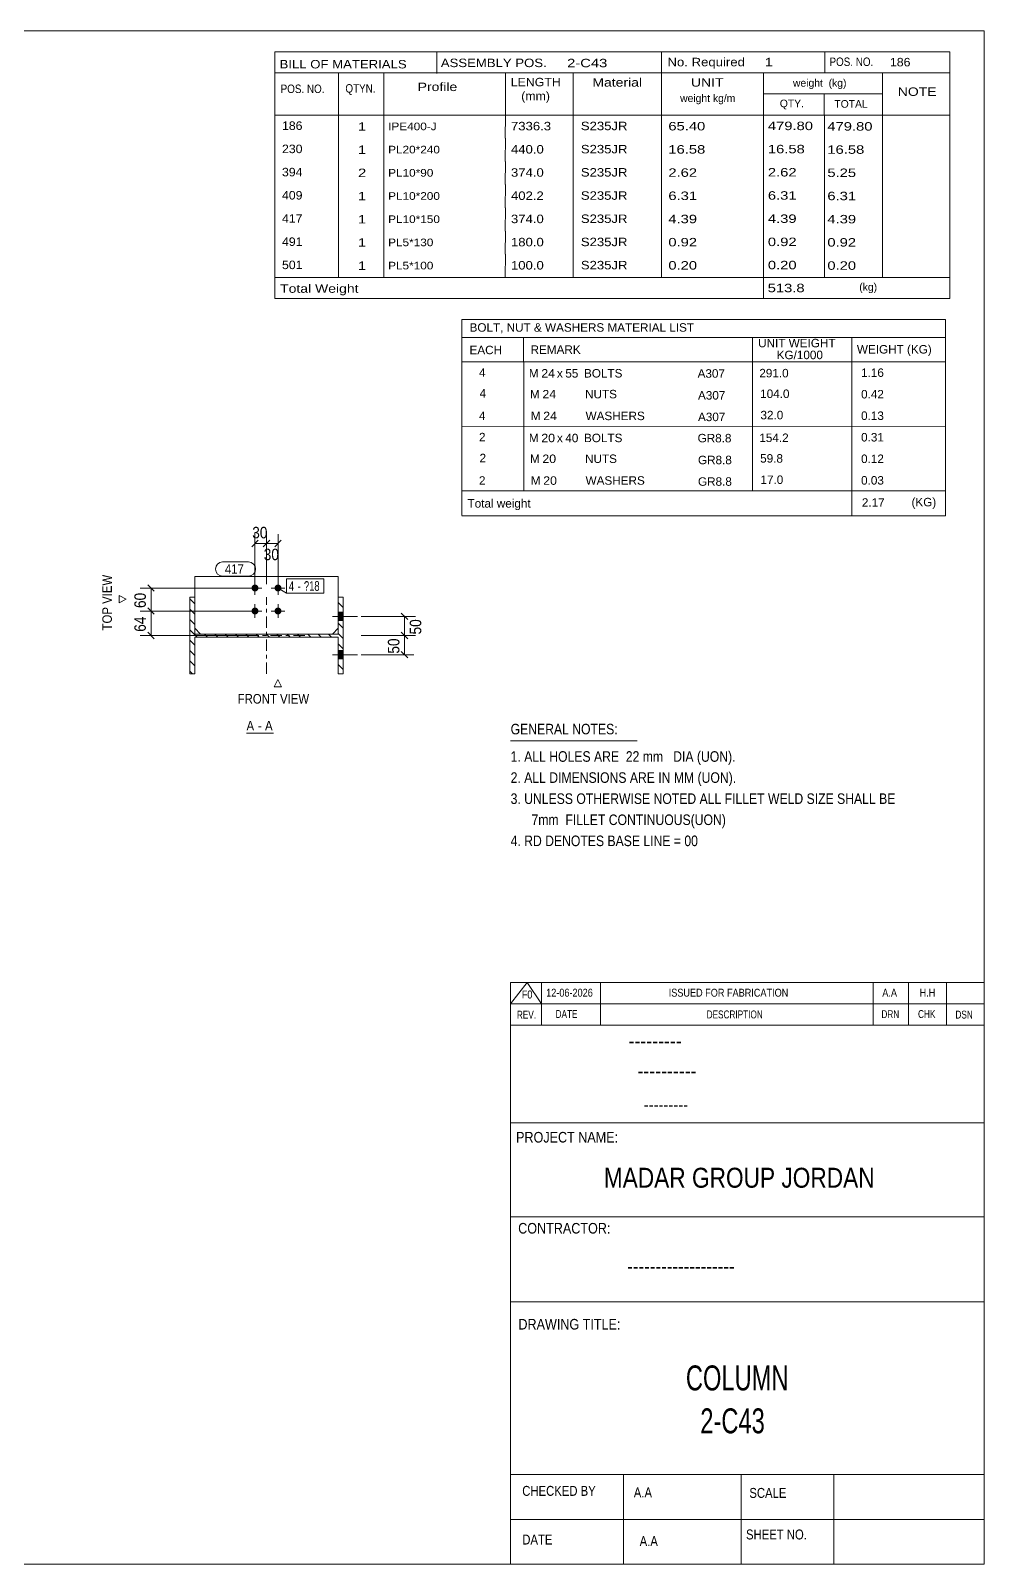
# Model space of a CAD drawing. Header units: millimetres. Extents: x 2 to 579, y 1 to 405.
# Drawn here: x 330.4 to 579, y 5 to 405 of the extents above; entities that cross this region are included whole.
import ezdxf

# ---------------------------------------------------------------- set-up
doc = ezdxf.new("R2010")
doc.units = ezdxf.units.MM
for name, pattern in [('XKITLINE00', [0]), ('XKITLINE01', [4, 1, -1, 1, -1]), ('XKITLINE03', [6, 3, -1, 1, -1])]:
    doc.linetypes.add(name, pattern=pattern)
for name, color, linetype, lineweight in [('Bolt', 3, 'Continuous', 0), ('BoltMark', 7, 'Continuous', 0), ('Dimensions', 7, 'Continuous', 0), ('DrawingSheet', 5, 'Continuous', 0), ('OtherObjectType', 7, 'Continuous', 0), ('Part', 2, 'Continuous', 0), ('PartMark', 7, 'Continuous', 0)]:
    doc.layers.add(name, color=color, linetype=linetype, lineweight=lineweight)
doc.styles.add('@ARIAL_UNICODE_MS_BOLD', font='ARIAL.TTF')
doc.styles.add('ARIAL', font='ARIAL.TTF')
doc.styles.add('ARIAL_NARROW', font='ARIALN.TTF')
doc.styles.add('COMIC_SANS_MS_BOLD', font='COMICBD.TTF')
doc.styles.add('SWIS721_EX_BT', font='ARIAL.TTF')
doc.styles.add('SWISSE', font='ARIAL.TTF')

# ---------------------------------------------------------------- blocks, each defined once
blk = doc.blocks.new('*A1')
at = {"layer": 'Part', "color": 7, "linetype": 'XKITLINE00', "lineweight": 0}
for p, q in [((373.15, 255.53), (371.85, 256.83)), ((411.85, 257.24), (411.85, 257.24)), ((411.85, 257.24), (411.85, 257.24)), ((373.15, 252.84), (371.85, 254.14)), ((411.85, 254.55), (410.55, 255.85)), ((411.85, 251.86), (410.55, 253.16)), ((373.15, 250.15), (371.85, 251.45)), ((373.76, 246.84), (371.85, 248.75)), ((411.85, 249.16), (410.55, 250.46)), ((373.15, 244.76), (371.85, 246.06)), ((376.45, 246.84), (375.65, 247.64)), ((379.15, 246.84), (378.35, 247.64)), ((381.84, 246.84), (381.04, 247.64)), ((384.54, 246.84), (383.74, 247.64)), ((387.23, 246.84), (386.43, 247.64)), ((389.92, 246.84), (389.12, 247.64)), ((392.62, 246.84), (391.82, 247.64)), ((395.31, 246.84), (394.51, 247.64)), ((398.01, 246.84), (397.21, 247.64)), ((400.7, 246.84), (399.9, 247.64)), ((403.39, 246.84), (402.59, 247.64)), ((406.09, 246.84), (405.29, 247.64)), ((408.78, 246.84), (407.98, 247.64)), ((411.85, 246.47), (410.55, 247.77)), ((411.85, 243.77), (410.55, 245.07)), ((373.15, 242.06), (371.85, 243.36)), ((373.15, 239.37), (371.85, 240.67)), ((411.85, 241.08), (410.55, 242.38)), ((372.58, 237.24), (371.85, 237.97)), ((411.85, 238.39), (410.55, 239.69))]:
    blk.add_line(p, q, dxfattribs=at)
blk = doc.blocks.new('*A30')
at = {"layer": 'Bolt'}
for points in [[(410.55, 253.34), (411.85, 253.34), (411.85, 251.14), (410.55, 251.14)], [(410.55, 243.34), (411.85, 243.34), (411.85, 241.14), (410.55, 241.14)]]:
    blk.add_hatch(color=3, dxfattribs=at).paths.add_polyline_path(points, flags=17)
at = {"layer": 'Bolt', "color": 3, "linetype": 'XKITLINE00', "lineweight": 0}
for p, q in [((409.05, 252.24), (415.55, 252.24)), ((410.55, 253.34), (411.85, 253.34)), ((410.55, 251.14), (411.85, 251.14)), ((409.05, 242.24), (415.55, 242.24)), ((410.55, 243.34), (411.85, 243.34)), ((410.55, 241.14), (411.85, 241.14))]:
    blk.add_line(p, q, dxfattribs=at)
blk = doc.blocks.new('*A31')
at = {"layer": 'Bolt'}
for points in [[(389.75, 259.6), (389.75, 259.56), (389.74, 259.51), (389.74, 259.47), (389.73, 259.43), (389.71, 259.38), (389.7, 259.34), (389.68, 259.3), (389.67, 259.26), (389.65, 259.22), (389.62, 259.18), (389.6, 259.14), (389.58, 259.11), (389.55, 259.07), (389.52, 259.04), (389.49, 259.01), (389.46, 258.98), (389.42, 258.95), (389.39, 258.92), (389.35, 258.9), (389.32, 258.87), (389.28, 258.85), (389.24, 258.83), (389.2, 258.81), (389.16, 258.8), (389.11, 258.78), (389.07, 258.77), (389.03, 258.76), (388.99, 258.75), (388.94, 258.75), (388.9, 258.75), (388.85, 258.74), (388.81, 258.75), (388.76, 258.75), (388.72, 258.75), (388.68, 258.76), (388.63, 258.77), (388.59, 258.78), (388.55, 258.8), (388.51, 258.81), (388.47, 258.83), (388.43, 258.85), (388.39, 258.87), (388.35, 258.9), (388.32, 258.92), (388.28, 258.95), (388.25, 258.98), (388.22, 259.01), (388.19, 259.04), (388.16, 259.07), (388.13, 259.11), (388.1, 259.14), (388.08, 259.18), (388.06, 259.22), (388.04, 259.26), (388.02, 259.3), (388.01, 259.34), (387.99, 259.38), (387.98, 259.43), (387.97, 259.47), (387.96, 259.51), (387.96, 259.56), (387.95, 259.6), (387.95, 259.64), (387.95, 259.69), (387.96, 259.73), (387.96, 259.78), (387.97, 259.82), (387.98, 259.86), (387.99, 259.91), (388.01, 259.95), (388.02, 259.99), (388.04, 260.03), (388.06, 260.07), (388.08, 260.11), (388.1, 260.14), (388.13, 260.18), (388.16, 260.22), (388.19, 260.25), (388.22, 260.28), (388.25, 260.31), (388.28, 260.34), (388.32, 260.37), (388.35, 260.39), (388.39, 260.42), (388.43, 260.44), (388.47, 260.46), (388.51, 260.48), (388.55, 260.49), (388.59, 260.51), (388.63, 260.52), (388.68, 260.53), (388.72, 260.53), (388.76, 260.54), (388.81, 260.54), (388.85, 260.54), (388.9, 260.54), (388.94, 260.54), (388.99, 260.53), (389.03, 260.53), (389.07, 260.52), (389.11, 260.51), (389.16, 260.49), (389.2, 260.48), (389.24, 260.46), (389.28, 260.44), (389.32, 260.42), (389.35, 260.39), (389.39, 260.37), (389.42, 260.34), (389.46, 260.31), (389.49, 260.28), (389.52, 260.25), (389.55, 260.22), (389.58, 260.18), (389.6, 260.14), (389.62, 260.11), (389.65, 260.07), (389.67, 260.03), (389.68, 259.99), (389.7, 259.95), (389.71, 259.91), (389.73, 259.86), (389.74, 259.82), (389.74, 259.78), (389.75, 259.73), (389.75, 259.69), (389.75, 259.64)], [(395.75, 259.6), (395.75, 259.56), (395.74, 259.51), (395.74, 259.47), (395.73, 259.43), (395.71, 259.38), (395.7, 259.34), (395.68, 259.3), (395.67, 259.26), (395.65, 259.22), (395.62, 259.18), (395.6, 259.14), (395.58, 259.11), (395.55, 259.07), (395.52, 259.04), (395.49, 259.01), (395.46, 258.98), (395.42, 258.95), (395.39, 258.92), (395.35, 258.9), (395.32, 258.87), (395.28, 258.85), (395.24, 258.83), (395.2, 258.81), (395.16, 258.8), (395.11, 258.78), (395.07, 258.77), (395.03, 258.76), (394.99, 258.75), (394.94, 258.75), (394.9, 258.75), (394.85, 258.74), (394.81, 258.75), (394.76, 258.75), (394.72, 258.75), (394.68, 258.76), (394.63, 258.77), (394.59, 258.78), (394.55, 258.8), (394.51, 258.81), (394.47, 258.83), (394.43, 258.85), (394.39, 258.87), (394.35, 258.9), (394.32, 258.92), (394.28, 258.95), (394.25, 258.98), (394.22, 259.01), (394.19, 259.04), (394.16, 259.07), (394.13, 259.11), (394.1, 259.14), (394.08, 259.18), (394.06, 259.22), (394.04, 259.26), (394.02, 259.3), (394.01, 259.34), (393.99, 259.38), (393.98, 259.43), (393.97, 259.47), (393.96, 259.51), (393.96, 259.56), (393.95, 259.6), (393.95, 259.64), (393.95, 259.69), (393.96, 259.73), (393.96, 259.78), (393.97, 259.82), (393.98, 259.86), (393.99, 259.91), (394.01, 259.95), (394.02, 259.99), (394.04, 260.03), (394.06, 260.07), (394.08, 260.11), (394.1, 260.14), (394.13, 260.18), (394.16, 260.22), (394.19, 260.25), (394.22, 260.28), (394.25, 260.31), (394.28, 260.34), (394.32, 260.37), (394.35, 260.39), (394.39, 260.42), (394.43, 260.44), (394.47, 260.46), (394.51, 260.48), (394.55, 260.49), (394.59, 260.51), (394.63, 260.52), (394.68, 260.53), (394.72, 260.53), (394.76, 260.54), (394.81, 260.54), (394.85, 260.54), (394.9, 260.54), (394.94, 260.54), (394.99, 260.53), (395.03, 260.53), (395.07, 260.52), (395.11, 260.51), (395.16, 260.49), (395.2, 260.48), (395.24, 260.46), (395.28, 260.44), (395.32, 260.42), (395.35, 260.39), (395.39, 260.37), (395.42, 260.34), (395.46, 260.31), (395.49, 260.28), (395.52, 260.25), (395.55, 260.22), (395.58, 260.18), (395.6, 260.14), (395.62, 260.11), (395.65, 260.07), (395.67, 260.03), (395.68, 259.99), (395.7, 259.95), (395.71, 259.91), (395.73, 259.86), (395.74, 259.82), (395.74, 259.78), (395.75, 259.73), (395.75, 259.69), (395.75, 259.64)], [(389.75, 253.6), (389.75, 253.56), (389.74, 253.51), (389.74, 253.47), (389.73, 253.43), (389.71, 253.38), (389.7, 253.34), (389.68, 253.3), (389.67, 253.26), (389.65, 253.22), (389.62, 253.18), (389.6, 253.14), (389.58, 253.11), (389.55, 253.07), (389.52, 253.04), (389.49, 253.01), (389.46, 252.98), (389.42, 252.95), (389.39, 252.92), (389.35, 252.9), (389.32, 252.87), (389.28, 252.85), (389.24, 252.83), (389.2, 252.81), (389.16, 252.8), (389.11, 252.78), (389.07, 252.77), (389.03, 252.76), (388.99, 252.75), (388.94, 252.75), (388.9, 252.75), (388.85, 252.74), (388.81, 252.75), (388.76, 252.75), (388.72, 252.75), (388.68, 252.76), (388.63, 252.77), (388.59, 252.78), (388.55, 252.8), (388.51, 252.81), (388.47, 252.83), (388.43, 252.85), (388.39, 252.87), (388.35, 252.9), (388.32, 252.92), (388.28, 252.95), (388.25, 252.98), (388.22, 253.01), (388.19, 253.04), (388.16, 253.07), (388.13, 253.11), (388.1, 253.14), (388.08, 253.18), (388.06, 253.22), (388.04, 253.26), (388.02, 253.3), (388.01, 253.34), (387.99, 253.38), (387.98, 253.43), (387.97, 253.47), (387.96, 253.51), (387.96, 253.56), (387.95, 253.6), (387.95, 253.64), (387.95, 253.69), (387.96, 253.73), (387.96, 253.78), (387.97, 253.82), (387.98, 253.86), (387.99, 253.91), (388.01, 253.95), (388.02, 253.99), (388.04, 254.03), (388.06, 254.07), (388.08, 254.11), (388.1, 254.14), (388.13, 254.18), (388.16, 254.22), (388.19, 254.25), (388.22, 254.28), (388.25, 254.31), (388.28, 254.34), (388.32, 254.37), (388.35, 254.39), (388.39, 254.42), (388.43, 254.44), (388.47, 254.46), (388.51, 254.48), (388.55, 254.49), (388.59, 254.51), (388.63, 254.52), (388.68, 254.53), (388.72, 254.53), (388.76, 254.54), (388.81, 254.54), (388.85, 254.54), (388.9, 254.54), (388.94, 254.54), (388.99, 254.53), (389.03, 254.53), (389.07, 254.52), (389.11, 254.51), (389.16, 254.49), (389.2, 254.48), (389.24, 254.46), (389.28, 254.44), (389.32, 254.42), (389.35, 254.39), (389.39, 254.37), (389.42, 254.34), (389.46, 254.31), (389.49, 254.28), (389.52, 254.25), (389.55, 254.22), (389.58, 254.18), (389.6, 254.14), (389.62, 254.11), (389.65, 254.07), (389.67, 254.03), (389.68, 253.99), (389.7, 253.95), (389.71, 253.91), (389.73, 253.86), (389.74, 253.82), (389.74, 253.78), (389.75, 253.73), (389.75, 253.69), (389.75, 253.64)], [(395.75, 253.6), (395.75, 253.56), (395.74, 253.51), (395.74, 253.47), (395.73, 253.43), (395.71, 253.38), (395.7, 253.34), (395.68, 253.3), (395.67, 253.26), (395.65, 253.22), (395.62, 253.18), (395.6, 253.14), (395.58, 253.11), (395.55, 253.07), (395.52, 253.04), (395.49, 253.01), (395.46, 252.98), (395.42, 252.95), (395.39, 252.92), (395.35, 252.9), (395.32, 252.87), (395.28, 252.85), (395.24, 252.83), (395.2, 252.81), (395.16, 252.8), (395.11, 252.78), (395.07, 252.77), (395.03, 252.76), (394.99, 252.75), (394.94, 252.75), (394.9, 252.75), (394.85, 252.74), (394.81, 252.75), (394.76, 252.75), (394.72, 252.75), (394.68, 252.76), (394.63, 252.77), (394.59, 252.78), (394.55, 252.8), (394.51, 252.81), (394.47, 252.83), (394.43, 252.85), (394.39, 252.87), (394.35, 252.9), (394.32, 252.92), (394.28, 252.95), (394.25, 252.98), (394.22, 253.01), (394.19, 253.04), (394.16, 253.07), (394.13, 253.11), (394.1, 253.14), (394.08, 253.18), (394.06, 253.22), (394.04, 253.26), (394.02, 253.3), (394.01, 253.34), (393.99, 253.38), (393.98, 253.43), (393.97, 253.47), (393.96, 253.51), (393.96, 253.56), (393.95, 253.6), (393.95, 253.64), (393.95, 253.69), (393.96, 253.73), (393.96, 253.78), (393.97, 253.82), (393.98, 253.86), (393.99, 253.91), (394.01, 253.95), (394.02, 253.99), (394.04, 254.03), (394.06, 254.07), (394.08, 254.11), (394.1, 254.14), (394.13, 254.18), (394.16, 254.22), (394.19, 254.25), (394.22, 254.28), (394.25, 254.31), (394.28, 254.34), (394.32, 254.37), (394.35, 254.39), (394.39, 254.42), (394.43, 254.44), (394.47, 254.46), (394.51, 254.48), (394.55, 254.49), (394.59, 254.51), (394.63, 254.52), (394.68, 254.53), (394.72, 254.53), (394.76, 254.54), (394.81, 254.54), (394.85, 254.54), (394.9, 254.54), (394.94, 254.54), (394.99, 254.53), (395.03, 254.53), (395.07, 254.52), (395.11, 254.51), (395.16, 254.49), (395.2, 254.48), (395.24, 254.46), (395.28, 254.44), (395.32, 254.42), (395.35, 254.39), (395.39, 254.37), (395.42, 254.34), (395.46, 254.31), (395.49, 254.28), (395.52, 254.25), (395.55, 254.22), (395.58, 254.18), (395.6, 254.14), (395.62, 254.11), (395.65, 254.07), (395.67, 254.03), (395.68, 253.99), (395.7, 253.95), (395.71, 253.91), (395.73, 253.86), (395.74, 253.82), (395.74, 253.78), (395.75, 253.73), (395.75, 253.69), (395.75, 253.64)]]:
    blk.add_hatch(color=3, dxfattribs=at).paths.add_polyline_path(points, flags=17)
at = {"layer": 'Bolt', "color": 3, "linetype": 'XKITLINE00', "lineweight": 0}
for p, q in [((388.85, 261.44), (388.85, 257.84)), ((394.85, 261.44), (394.85, 257.84)), ((387.05, 259.64), (390.65, 259.64)), ((393.05, 259.64), (396.65, 259.64)), ((387.05, 253.64), (390.65, 253.64)), ((388.85, 255.44), (388.85, 251.84)), ((393.05, 253.64), (396.65, 253.64)), ((394.85, 255.44), (394.85, 251.84))]:
    blk.add_line(p, q, dxfattribs=at)
blk = doc.blocks.new('*A32')
at = {"layer": 'Part', "color": 2, "linetype": 'XKITLINE00', "lineweight": 0}
for p, q in [((371.85, 237.24), (371.85, 257.24)), ((371.85, 257.24), (373.15, 257.24)), ((373.15, 257.24), (373.15, 247.64)), ((410.55, 247.64), (410.55, 257.24)), ((410.55, 257.24), (411.85, 257.24)), ((411.85, 257.24), (411.85, 237.24)), ((373.15, 247.64), (410.55, 247.64)), ((410.55, 246.84), (373.15, 246.84)), ((373.15, 246.84), (373.15, 237.24)), ((410.55, 237.24), (410.55, 246.84)), ((373.15, 237.24), (371.85, 237.24)), ((411.85, 237.24), (410.55, 237.24))]:
    blk.add_line(p, q, dxfattribs=at)
at = {"layer": 'Part', "color": 7, "linetype": 'XKITLINE03', "lineweight": 0}
for p, q in [((391.85, 237.24), (391.85, 257.24)), ((401.85, 247.24), (381.85, 247.24))]:
    blk.add_line(p, q, dxfattribs=at)
blk = doc.blocks.new('*A33')
at = {"layer": 'Part', "color": 2, "linetype": 'XKITLINE00', "lineweight": 0}
for p, q in [((373.15, 262.64), (373.15, 257.24)), ((373.15, 262.64), (410.55, 262.64)), ((410.55, 262.64), (410.55, 257.24)), ((373.15, 249.14), (374.65, 247.64)), ((410.55, 249.14), (409.05, 247.64))]:
    blk.add_line(p, q, dxfattribs=at)
at = {"layer": 'Part', "color": 7, "linetype": 'XKITLINE01', "lineweight": 0}
for p, q in [((373.15, 257.24), (373.15, 249.14)), ((410.55, 257.24), (410.55, 249.14)), ((374.65, 247.64), (409.05, 247.64))]:
    blk.add_line(p, q, dxfattribs=at)
blk = doc.blocks.new('*A34')
at = {"layer": 'DrawingSheet', "color": 5, "linetype": 'XKITLINE00', "lineweight": 0}
for p, q in [((579, 405), (5, 405)), ((5, 405), (5, 5)), ((579, 5), (579, 405)), ((5, 5), (579, 5))]:
    blk.add_line(p, q, dxfattribs=at)
at = {"layer": 'DrawingSheet', "color": 5, "style": 'ARIAL', "width": 0.85}
blk.add_text('Tekla structures', height=2, rotation=90, dxfattribs=at).set_placement((4.5, 5.5))
blk = doc.blocks.new('*A35')
at = {"layer": 'OtherObjectType', "color": 7, "linetype": 'XKITLINE00', "lineweight": 0}
for p, q in [((442.76, 329.65), (442.75, 318.65)), ((442.76, 329.65), (568.88, 329.65)), ((568.88, 329.65), (568.88, 318.65)), ((442.75, 325), (568.88, 325)), ((458.87, 325.01), (458.87, 318.65)), ((518.57, 325.01), (518.57, 318.65)), ((544.47, 324.99), (544.47, 318.65)), ((442.76, 318.62), (442.76, 313.12)), ((442.77, 318.65), (568.88, 318.65)), ((458.92, 318.65), (458.92, 313.03)), ((518.57, 318.65), (518.57, 313.03)), ((544.5, 318.65), (544.5, 313.15)), ((568.88, 318.65), (568.88, 313.15)), ((442.79, 313.03), (442.79, 307.42)), ((458.95, 313.03), (458.95, 307.41)), ((518.57, 313.03), (518.57, 307.41)), ((544.5, 313.03), (544.5, 307.53)), ((568.88, 313.03), (568.88, 307.53)), ((442.79, 307.4), (442.79, 301.83)), ((458.95, 307.41), (458.95, 301.79)), ((518.57, 307.41), (518.57, 301.79)), ((544.5, 307.41), (544.5, 301.8)), ((568.88, 307.41), (568.88, 301.8)), ((568.88, 301.8), (442.75, 301.83)), ((442.76, 301.76), (442.76, 296.26)), ((458.92, 301.79), (458.92, 296.17)), ((518.57, 301.79), (518.57, 296.17)), ((544.5, 301.79), (544.5, 296.29)), ((568.88, 301.79), (568.88, 296.29)), ((442.79, 296.17), (442.79, 290.56)), ((458.95, 296.17), (458.95, 290.56)), ((518.57, 296.17), (518.57, 290.56)), ((544.5, 296.17), (544.5, 290.67)), ((568.88, 296.17), (568.88, 290.67)), ((442.79, 290.54), (442.79, 284.97)), ((458.95, 290.55), (458.95, 284.94)), ((518.57, 290.56), (518.57, 284.94)), ((544.5, 290.55), (544.5, 284.95)), ((568.88, 290.55), (568.88, 284.94)), ((568.88, 284.94), (442.75, 284.97)), ((442.78, 284.94), (442.78, 278.53)), ((442.85, 284.93), (568.87, 284.94)), ((544.5, 284.9), (544.5, 278.49)), ((568.87, 284.91), (568.87, 278.49)), ((442.77, 278.49), (568.87, 278.49))]:
    blk.add_line(p, q, dxfattribs=at)
at = {"layer": 'OtherObjectType', "color": 7, "style": 'ARIAL_NARROW'}
for s, width, p in [('BOLT, NUT & WASHERS MATERIAL LIST', 1.211571, (444.79, 326.49)), ('UNIT WEIGHT', 1.211571, (520.03, 322.42)), ('EACH', 1.211571, (444.78, 320.62)), ('REMARK', 1.211571, (460.7, 320.71)), (' KG/1000', 1.211571, (524.02, 319.33)), ('WEIGHT (KG)', 1.211571, (545.78, 320.8)), ('4', 1.211571, (447.26, 314.75)), ('M', 1.211571, (460.26, 314.55)), ('24', 1.275, (463.5, 314.53)), ('x', 1.211571, (467.58, 314.53)), ('55', 1.211571, (469.76, 314.52)), ('BOLTS', 1.211571, (474.63, 314.54)), ('A307', 1.211571, (504.25, 314.49)), ('291.0', 1.211571, (520.34, 314.58)), ('1.16', 1.211571, (546.87, 314.71)), ('4', 1.211571, (447.4, 309.31)), ('M', 1.211571, (460.54, 309.11)), ('24', 1.275, (463.78, 309.09)), ('NUTS', 1.211571, (474.91, 309.11)), ('A307', 1.211571, (504.35, 308.79)), ('104.0', 1.211571, (520.56, 309.2)), ('0.42', 1.211571, (546.87, 309.09)), ('4', 1.211571, (447.24, 303.44)), ('M', 1.211571, (460.76, 303.44)), ('24', 1.275, (464, 303.42)), ('WASHERS', 1.211571, (475.04, 303.43)), ('A307', 1.211571, (504.35, 303.17)), ('32.0', 1.211571, (520.64, 303.64)), ('0.13', 1.211571, (546.87, 303.48)), ('2', 1.211571, (447.26, 297.9)), ('0.31', 1.211571, (546.87, 297.86)), ('M', 1.211571, (460.26, 297.69)), ('20', 1.275, (463.5, 297.67)), ('x', 1.211571, (467.58, 297.67)), ('40', 1.211571, (469.76, 297.66)), ('BOLTS', 1.211571, (474.63, 297.68)), ('GR8.8', 1.211571, (504.25, 297.63)), ('154.2', 1.211571, (520.34, 297.72)), ('2', 1.211571, (447.4, 292.45)), ('M', 1.211571, (460.54, 292.26)), ('20', 1.275, (463.78, 292.24)), ('NUTS', 1.211571, (474.91, 292.25)), ('GR8.8', 1.211571, (504.35, 291.93)), ('59.8', 1.211571, (520.56, 292.35)), ('0.12', 1.211571, (546.87, 292.24)), ('2', 1.211571, (447.24, 286.58)), ('M', 1.211571, (460.76, 286.58)), ('20', 1.275, (464, 286.56)), ('WASHERS', 1.211571, (475.04, 286.58)), ('GR8.8', 1.211571, (504.35, 286.31)), ('17.0', 1.211571, (520.64, 286.78)), ('0.03', 1.211571, (546.87, 286.62)), ('Total weight', 1.211571, (444.26, 280.61)), ('2.17', 1.211571, (547.07, 280.84)), ('(KG)', 1.211571, (560.02, 280.94))]:
    blk.add_text(s, height=2.2, dxfattribs=dict(at, width=width)).set_placement(p)
blk = doc.blocks.new('*A36')
at = {"layer": 'OtherObjectType', "color": 7, "linetype": 'XKITLINE00', "lineweight": 0}
blk.add_line((455.5, 219.82), (488.5, 219.82), dxfattribs=at)
at = {"layer": 'OtherObjectType', "color": 7, "style": 'ARIAL_NARROW', "width": 1.008832}
for s, p in [('GENERAL NOTES:', (455.5, 221.47)), ('1. ALL HOLES ARE  22 mm   DIA (UON).', (455.5, 214.32)), ('2. ALL DIMENSIONS ARE IN MM (UON).', (455.5, 208.82)), ('3. UNLESS OTHERWISE NOTED ALL FILLET WELD SIZE SHALL BE', (455.5, 203.32)), ('7mm  FILLET CONTINUOUS(UON)', (460.95, 197.82)), ('4. RD DENOTES BASE LINE = 00', (455.5, 192.32))]:
    blk.add_text(s, height=2.75, dxfattribs=at).set_placement(p)
blk = doc.blocks.new('*A37')
at = {"layer": 'OtherObjectType', "color": 7, "linetype": 'XKITLINE00', "lineweight": 0}
for p, q in [((455.5, 156.76), (579, 156.76)), ((455.5, 151.21), (459.82, 156.76)), ((455.5, 151.21), (455.5, 156.76)), ((459.82, 156.76), (463.53, 151.21)), ((463.53, 151.21), (463.53, 156.76)), ((478.97, 151.21), (478.97, 156.76)), ((549.98, 151.21), (549.98, 156.76)), ((559.24, 151.21), (559.24, 156.76)), ((569.12, 151.21), (569.12, 156.76)), ((579, 151.21), (579, 156.76)), ((455.5, 151.21), (579, 151.21)), ((455.5, 145.65), (455.5, 151.21)), ((459.21, 151.21), (579, 151.21)), ((463.53, 145.65), (463.53, 151.21)), ((478.97, 145.65), (478.97, 151.21)), ((549.98, 145.65), (549.98, 151.21)), ((559.24, 145.65), (559.24, 151.21)), ((569.12, 145.65), (569.12, 151.21)), ((579, 145.65), (579, 151.21))]:
    blk.add_line(p, q, dxfattribs=at)
at = {"layer": 'OtherObjectType', "color": 7, "style": 'ARIAL_NARROW'}
for s, height, width, p in [('F0', 2.058, 1.008832, (458.4, 152.59)), ('12-06-2026', 2.058, 1.008832, (464.76, 153.06)), ('ISSUED FOR FABRICATION', 2.0583, 1.008832, (496.71, 153.06)), ('A.A', 2.058, 1.008832, (552.4, 153.06)), ('H.H', 2.058, 1.008832, (562.13, 153.06)), ('REV.', 2.058, 0.907949, (457.13, 147.31)), ('DATE', 2.058, 0.907949, (467.23, 147.5)), ('DESCRIPTION', 2.0583, 0.907949, (506.61, 147.39)), ('DRN', 2.058, 0.907949, (552.17, 147.47)), ('CHK', 2.058, 0.907949, (561.72, 147.5)), ('DSN', 2.058, 0.907949, (571.47, 147.35))]:
    blk.add_text(s, height=height, dxfattribs=dict(at, width=width)).set_placement(p)
blk = doc.blocks.new('*A39')
at = {"layer": 'OtherObjectType', "color": 2, "linetype": 'XKITLINE00', "lineweight": 0}
for p, q in [((455.5, 145.65), (579, 145.65)), ((455.5, 5), (455.5, 145.64)), ((578.98, 145.64), (579, 5)), ((579, 120.14), (455.5, 120.14)), ((455.5, 95.63), (579, 95.63)), ((579, 73.49), (455.5, 73.49)), ((579, 28.4), (455.5, 28.4)), ((484.94, 28.4), (484.94, 5)), ((515.62, 5), (515.62, 28.4)), ((539.75, 5), (539.75, 28.4)), ((579, 16.7), (455.5, 16.7)), ((579, 5), (455.5, 5))]:
    blk.add_line(p, q, dxfattribs=at)
at = {"layer": 'OtherObjectType', "color": 4, "style": '@ARIAL_UNICODE_MS_BOLD', "width": 0.85}
blk.add_text('---------', height=3.9, dxfattribs=at).set_placement((486.23, 139.59))
at = {"layer": 'OtherObjectType', "color": 7, "style": 'ARIAL', "width": 0.85}
for s, height, p in [('----------', 3.9, (488.56, 131.77)), ('---------', 3.25, (490.21, 123.31))]:
    blk.add_text(s, height=height, dxfattribs=at).set_placement(p)
at = {"layer": 'OtherObjectType', "color": 3, "width": 0.85}
for s, style, p in [('PROJECT NAME:', 'SWIS721_EX_BT', (456.92, 115.01)), ('CONTRACTOR:', 'SWISSE', (457.47, 91.27)), ('DRAWING TITLE:', 'SWIS721_EX_BT', (457.53, 66.24))]:
    blk.add_text(s, height=2.7618, dxfattribs=dict(at, style=style)).set_placement(p)
at = {"layer": 'OtherObjectType', "color": 7, "width": 0.85}
for s, height, p in [('MADAR GROUP JORDAN', 5.2, (479.79, 103.23)), ('CHECKED BY', 2.592, (458.53, 22.86)), ('A.A', 2.592, (487.61, 22.45)), ('SCALE', 2.592, (517.74, 22.33)), ('DATE', 2.592, (458.54, 10.16)), ('A.A', 2.592, (489.14, 9.76)), ('SHEET NO.', 2.592, (516.87, 11.49))]:
    blk.add_text(s, height=height, dxfattribs=at).set_placement(p)
at = {"layer": 'OtherObjectType', "color": 1}
for s, height, style, width, p in [('-------------------', 3.9, 'COMIC_SANS_MS_BOLD', 0.85, (485.87, 80.86)), ('COLUMN', 6.5, 'ARIAL', 0.68, (501.19, 50.37)), ('2-C43', 6.5, 'ARIAL', 0.68, (504.95, 39.17))]:
    blk.add_text(s, height=height, dxfattribs=dict(at, style=style, width=width)).set_placement(p)
blk = doc.blocks.new('*A40')
at = {"layer": 'OtherObjectType', "color": 7, "linetype": 'XKITLINE00', "lineweight": 0}
for p, q in [((393.98, 399.5), (569.98, 399.5)), ((393.98, 399.5), (393.98, 388.5)), ((436.26, 399.42), (436.26, 393.87)), ((494.85, 394), (494.85, 399.5)), ((537.43, 393.96), (537.43, 399.42)), ((569.98, 394), (569.98, 399.5)), ((393.98, 394), (569.98, 394)), ((410.64, 394), (410.64, 383)), ((422.4, 393.98), (422.4, 383.03)), ((454.12, 393.99), (454.13, 383)), ((471.78, 393.98), (471.78, 383)), ((494.85, 393.98), (494.85, 383)), ((521.43, 394), (521.43, 383)), ((552.42, 394), (552.42, 383)), ((569.98, 394), (569.98, 388.5)), ((393.98, 388.5), (393.98, 383)), ((521.45, 388.52), (552.45, 388.52)), ((537.28, 388.52), (537.28, 383)), ((569.98, 388.5), (569.98, 383)), ((393.98, 383), (569.98, 383)), ((393.98, 383), (393.98, 376.95)), ((410.63, 383), (410.63, 376.95)), ((422.44, 382.99), (422.44, 376.95)), ((454.12, 383), (454.11, 376.95)), ((471.79, 383), (471.79, 376.95)), ((494.87, 383), (494.87, 376.95)), ((521.44, 383), (521.44, 376.95)), ((537.33, 382.95), (537.33, 376.95)), ((552.43, 383), (552.43, 376.95)), ((569.98, 383), (569.98, 376.95)), ((393.98, 376.95), (393.98, 370.9)), ((410.63, 376.95), (410.63, 370.9)), ((422.44, 376.94), (422.44, 370.9)), ((454.12, 376.95), (454.11, 370.9)), ((471.79, 376.95), (471.79, 370.9)), ((494.87, 376.95), (494.87, 370.9)), ((521.44, 376.95), (521.44, 370.9)), ((537.33, 376.9), (537.33, 370.9)), ((552.43, 376.95), (552.43, 370.9)), ((569.98, 376.95), (569.98, 370.9)), ((393.98, 370.9), (393.98, 364.85)), ((410.63, 370.9), (410.63, 364.85)), ((422.44, 370.89), (422.44, 364.85)), ((454.12, 370.9), (454.11, 364.85)), ((471.79, 370.9), (471.79, 364.85)), ((494.87, 370.9), (494.87, 364.85)), ((521.44, 370.9), (521.44, 364.85)), ((537.33, 370.85), (537.33, 364.85)), ((552.43, 370.9), (552.43, 364.85)), ((569.98, 370.9), (569.98, 364.85)), ((393.98, 364.85), (393.98, 358.8)), ((410.63, 364.85), (410.63, 358.8)), ((422.44, 364.84), (422.44, 358.8)), ((454.12, 364.85), (454.11, 358.8)), ((471.79, 364.85), (471.79, 358.8)), ((494.87, 364.85), (494.87, 358.8)), ((521.44, 364.85), (521.44, 358.8)), ((537.33, 364.8), (537.33, 358.8)), ((552.43, 364.85), (552.43, 358.8)), ((569.98, 364.85), (569.98, 358.8)), ((393.98, 358.8), (393.98, 352.75)), ((410.63, 358.8), (410.63, 352.75)), ((422.44, 358.79), (422.44, 352.75)), ((454.12, 358.8), (454.11, 352.75)), ((471.79, 358.8), (471.79, 352.75)), ((494.87, 358.8), (494.87, 352.75)), ((521.44, 358.8), (521.44, 352.75)), ((537.33, 358.75), (537.33, 352.75)), ((552.43, 358.8), (552.43, 352.75)), ((569.98, 358.8), (569.98, 352.75)), ((393.98, 352.75), (393.98, 346.7)), ((410.63, 352.75), (410.63, 346.7)), ((422.44, 352.74), (422.44, 346.7)), ((454.12, 352.75), (454.11, 346.7)), ((471.79, 352.75), (471.79, 346.7)), ((494.87, 352.75), (494.87, 346.7)), ((521.44, 352.75), (521.44, 346.7)), ((537.33, 352.7), (537.33, 346.7)), ((552.43, 352.75), (552.43, 346.7)), ((569.98, 352.75), (569.98, 346.7)), ((393.98, 346.7), (393.98, 340.65)), ((410.63, 346.7), (410.63, 340.65)), ((422.44, 346.69), (422.44, 340.65)), ((454.12, 346.7), (454.11, 340.65)), ((471.79, 346.7), (471.79, 340.65)), ((494.87, 346.7), (494.87, 340.65)), ((521.44, 346.7), (521.44, 340.65)), ((537.33, 346.65), (537.33, 340.65)), ((552.43, 346.7), (552.43, 340.65)), ((569.98, 346.7), (569.98, 340.65)), ((393.98, 340.65), (569.98, 340.65)), ((393.98, 340.65), (393.98, 335.15)), ((521.44, 340.65), (521.44, 335.15)), ((569.98, 340.65), (569.98, 335.15)), ((393.98, 335.15), (569.98, 335.15))]:
    blk.add_line(p, q, dxfattribs=at)
at = {"layer": 'OtherObjectType', "color": 7, "style": 'ARIAL_NARROW'}
for s, height, width, p in [('BILL OF MATERIALS', 2.2, 1.36, (395.25, 395.16)), ('ASSEMBLY POS.', 2.2, 1.36, (437.3, 395.5)), ('2-C43', 2.2, 1.525501, (470.23, 395.46)), ('No. Required', 2.2, 1.36, (496.39, 395.72)), ('1', 2.2, 1.525501, (521.75, 395.72)), ('POS. NO.', 2.2, 1.02, (538.63, 395.79)), ('186', 2.2, 1.270501, (554.4, 395.69)), ('LENGTH', 2.2, 1.275, (455.54, 390.49)), ('Material', 2.2, 1.445, (476.81, 390.41)), ('UNIT', 2.2, 1.445, (502.52, 390.4)), ('weight  (kg)', 1.98, 1.19, (529.11, 390.39)), ('POS. NO.', 2.2, 1.02, (395.53, 388.74)), ('QTYN.', 2.2, 1.02, (412.42, 388.84)), ('Profile', 2.2, 1.445, (431.26, 389.25)), ('(mm)', 2.2, 1.275, (458.26, 386.86)), ('weight kg/m', 1.98, 1.19, (499.69, 386.4)), ('NOTE', 2.2, 1.445, (556.44, 387.99)), ('QTY.', 1.98, 1.19, (525.68, 385.03)), ('TOTAL', 1.98, 1.19, (539.9, 384.91)), ('186', 2.2, 1.270501, (395.89, 379.12)), ('1', 2.2, 1.525501, (415.71, 378.91)), ('IPE400-J', 1.98, 1.355501, (423.56, 379.04)), ('7336.3', 2.2, 1.355501, (455.59, 379.01)), ('S235JR', 2.2, 1.355501, (473.81, 379.05)), ('65.40', 2.2, 1.525501, (496.62, 378.99)), ('479.80', 2.2, 1.525501, (522.57, 379.07)), ('479.80', 2.2, 1.525501, (538.08, 378.94)), ('230', 2.2, 1.270501, (395.89, 373.07)), ('1', 2.2, 1.525501, (415.71, 372.86)), ('PL20*240', 1.98, 1.355501, (423.56, 372.99)), ('440.0', 2.2, 1.355501, (455.59, 372.96)), ('S235JR', 2.2, 1.355501, (473.81, 373)), ('16.58', 2.2, 1.525501, (496.62, 372.94)), ('16.58', 2.2, 1.525501, (522.57, 373.02)), ('16.58', 2.2, 1.525501, (538.08, 372.89)), ('394', 2.2, 1.270501, (395.89, 367.02)), ('2', 2.2, 1.525501, (415.71, 366.81)), ('PL10*90', 1.98, 1.355501, (423.56, 366.94)), ('374.0', 2.2, 1.355501, (455.59, 366.91)), ('S235JR', 2.2, 1.355501, (473.81, 366.95)), ('2.62', 2.2, 1.525501, (496.62, 366.89)), ('2.62', 2.2, 1.525501, (522.57, 366.97)), ('5.25', 2.2, 1.525501, (538.08, 366.84)), ('409', 2.2, 1.270501, (395.89, 360.97)), ('1', 2.2, 1.525501, (415.71, 360.76)), ('PL10*200', 1.98, 1.355501, (423.56, 360.89)), ('402.2', 2.2, 1.355501, (455.59, 360.86)), ('S235JR', 2.2, 1.355501, (473.81, 360.9)), ('6.31', 2.2, 1.525501, (496.62, 360.84)), ('6.31', 2.2, 1.525501, (522.57, 360.92)), ('6.31', 2.2, 1.525501, (538.08, 360.79)), ('417', 2.2, 1.270501, (395.89, 354.92)), ('1', 2.2, 1.525501, (415.71, 354.71)), ('PL10*150', 1.98, 1.355501, (423.56, 354.84)), ('374.0', 2.2, 1.355501, (455.59, 354.81)), ('S235JR', 2.2, 1.355501, (473.81, 354.85)), ('4.39', 2.2, 1.525501, (496.62, 354.79)), ('4.39', 2.2, 1.525501, (522.57, 354.87)), ('4.39', 2.2, 1.525501, (538.08, 354.74)), ('491', 2.2, 1.270501, (395.89, 348.87)), ('1', 2.2, 1.525501, (415.71, 348.66)), ('PL5*130', 1.98, 1.355501, (423.56, 348.79)), ('180.0', 2.2, 1.355501, (455.59, 348.76)), ('S235JR', 2.2, 1.355501, (473.81, 348.8)), ('0.92', 2.2, 1.525501, (496.62, 348.74)), ('0.92', 2.2, 1.525501, (522.57, 348.82)), ('0.92', 2.2, 1.525501, (538.08, 348.69)), ('501', 2.2, 1.270501, (395.89, 342.82)), ('1', 2.2, 1.525501, (415.71, 342.61)), ('PL5*100', 1.98, 1.355501, (423.56, 342.74)), ('100.0', 2.2, 1.355501, (455.59, 342.71)), ('S235JR', 2.2, 1.355501, (473.81, 342.75)), ('0.20', 2.2, 1.525501, (496.62, 342.69)), ('0.20', 2.2, 1.525501, (522.57, 342.77)), ('0.20', 2.2, 1.525501, (538.08, 342.64)), ('Total Weight', 2.2, 1.445, (395.4, 336.64)), ('513.8', 2.2, 1.525501, (522.52, 336.79)), ('(kg)', 1.98, 1.19, (546.4, 337.16))]:
    blk.add_text(s, height=height, dxfattribs=dict(at, width=width)).set_placement(p)
blk = doc.blocks.new('*A108')
at = {"layer": 'Dimensions', "color": 7, "linetype": 'XKITLINE00', "lineweight": 0}
for p, q in [((387.85, 253.64), (358.89, 253.64)), ((360.89, 254.49), (362.58, 252.8)), ((361.74, 247.24), (361.74, 253.64)), ((360.89, 248.09), (362.58, 246.4)), ((387.85, 247.24), (358.89, 247.24))]:
    blk.add_line(p, q, dxfattribs=at)
at = {"layer": 'Dimensions', "color": 3}
for p in [(361.74, 253.64), (361.74, 247.24)]:
    blk.add_point(p, dxfattribs=at)
at = {"layer": 'Dimensions', "color": 3, "style": 'ARIAL', "width": 0.85}
blk.add_text('64', height=3, rotation=90.0002, dxfattribs=at).set_placement((360.39, 248.22))
blk = doc.blocks.new('*A109')
at = {"layer": 'Dimensions', "color": 7, "linetype": 'XKITLINE00', "lineweight": 0}
for p, q in [((360.89, 260.49), (362.58, 258.8)), ((387.85, 259.64), (358.89, 259.64)), ((361.74, 253.64), (361.74, 259.64)), ((387.85, 253.64), (358.89, 253.64)), ((360.89, 254.49), (362.58, 252.8))]:
    blk.add_line(p, q, dxfattribs=at)
at = {"layer": 'Dimensions', "color": 3}
for p in [(361.74, 259.64), (361.74, 253.64)]:
    blk.add_point(p, dxfattribs=at)
at = {"layer": 'Dimensions', "color": 3, "style": 'ARIAL', "width": 0.85}
blk.add_text('60', height=3, rotation=90.0002, dxfattribs=at).set_placement((360.39, 254.42))
blk = doc.blocks.new('*A110')
at = {"layer": 'Dimensions', "color": 7, "linetype": 'XKITLINE00', "lineweight": 0}
for p, q in [((427, 248.09), (428.7, 246.4)), ((416.55, 247.24), (430.25, 247.24)), ((427.85, 242.24), (427.85, 247.24)), ((416.55, 242.24), (430.25, 242.24)), ((427, 243.09), (428.7, 241.4))]:
    blk.add_line(p, q, dxfattribs=at)
at = {"layer": 'Dimensions', "color": 3}
for p in [(427.85, 247.24), (427.85, 242.24)]:
    blk.add_point(p, dxfattribs=at)
at = {"layer": 'Dimensions', "color": 3, "style": 'ARIAL', "width": 0.85}
blk.add_text('50', height=3, rotation=90.0002, dxfattribs=at).set_placement((426.5, 242.52))
blk = doc.blocks.new('*A111')
at = {"layer": 'Dimensions', "color": 7, "linetype": 'XKITLINE00', "lineweight": 0}
for p, q in [((416.55, 252.24), (430.7, 252.24)), ((427, 253.09), (428.7, 251.4)), ((427.85, 247.24), (427.85, 252.24)), ((427, 248.09), (428.7, 246.4)), ((416.55, 247.24), (430.7, 247.24))]:
    blk.add_line(p, q, dxfattribs=at)
at = {"layer": 'Dimensions', "color": 3}
for p in [(427.85, 252.24), (427.85, 247.24)]:
    blk.add_point(p, dxfattribs=at)
at = {"layer": 'Dimensions', "color": 3, "style": 'ARIAL', "width": 0.85}
blk.add_text('50', height=3, rotation=90.0002, dxfattribs=at).set_placement((432.2, 247.52))
blk = doc.blocks.new('*A112')
at = {"layer": 'Dimensions', "color": 7, "linetype": 'XKITLINE00', "lineweight": 0}
for p, q in [((389.7, 272.09), (388, 270.4)), ((388.85, 260.64), (388.85, 274.09)), ((392.7, 272.09), (391, 270.4)), ((391.85, 260.64), (391.85, 274.09)), ((388.85, 271.24), (391.85, 271.24))]:
    blk.add_line(p, q, dxfattribs=at)
at = {"layer": 'Dimensions', "color": 3}
for p in [(388.85, 271.24), (391.85, 271.24)]:
    blk.add_point(p, dxfattribs=at)
at = {"layer": 'Dimensions', "color": 3, "style": 'ARIAL', "width": 0.85}
blk.add_text('30', height=3, dxfattribs=at).set_placement((388.13, 272.59))
blk = doc.blocks.new('*A113')
at = {"layer": 'Dimensions', "color": 7, "linetype": 'XKITLINE00', "lineweight": 0}
for p, q in [((392.7, 272.09), (391, 270.4)), ((391.85, 260.64), (391.85, 273.64)), ((395.7, 272.09), (394, 270.4)), ((394.85, 260.64), (394.85, 273.64)), ((391.85, 271.24), (394.85, 271.24))]:
    blk.add_line(p, q, dxfattribs=at)
at = {"layer": 'Dimensions', "color": 3}
for p in [(391.85, 271.24), (394.85, 271.24)]:
    blk.add_point(p, dxfattribs=at)
at = {"layer": 'Dimensions', "color": 3, "style": 'ARIAL', "width": 0.85}
blk.add_text('30', height=3, dxfattribs=at).set_placement((391.13, 266.89))
blk = doc.blocks.new('*A114')
at = {"layer": 'BoltMark', "color": 7, "linetype": 'XKITLINE00', "lineweight": 0}
for p, q in [((397.09, 262.01), (406.78, 262.01)), ((397.09, 258.31), (397.09, 262.01)), ((406.78, 258.31), (406.78, 262.01)), ((394.85, 259.64), (397.09, 258.31)), ((397.09, 258.31), (406.78, 258.31))]:
    blk.add_line(p, q, dxfattribs=at)
at = {"layer": 'BoltMark', "color": 3, "style": 'ARIAL_NARROW', "width": 0.85}
for s, p in [('4', (397.69, 258.91)), ('-', (399.96, 258.91)), ('?18', (401.62, 258.91))]:
    blk.add_text(s, height=2.5, dxfattribs=at).set_placement(p)
blk = doc.blocks.new('*A115')
at = {"layer": 'PartMark', "color": 7, "linetype": 'XKITLINE00', "lineweight": 0}
for p, q in [((380.4, 266.44), (387.17, 266.44)), ((380.4, 262.74), (387.17, 262.74))]:
    blk.add_line(p, q, dxfattribs=at)
for centre, start, end in [((380.4, 264.59), 90, 270), ((387.17, 264.59), 270, 90)]:
    blk.add_arc(centre, 1.85, start, end, dxfattribs=at)
at = {"layer": 'PartMark', "color": 3, "style": 'ARIAL', "width": 0.85}
blk.add_text('417', height=2.5, dxfattribs=at).set_placement((381, 263.34))
blk = doc.blocks.new('*A116')
at = {"layer": 'OtherObjectType', "color": 7, "linetype": 'XKITLINE00', "lineweight": 0}
for p, q in [((353.41, 255.78), (353.41, 257.66)), ((353.41, 257.66), (355.29, 256.72)), ((355.29, 256.72), (353.41, 255.78)), ((355.29, 256.72), (355.29, 256.72)), ((393.86, 233.87), (394.79, 235.74)), ((395.73, 233.87), (393.86, 233.87)), ((394.79, 235.74), (395.73, 233.87)), ((394.79, 235.74), (394.79, 235.74)), ((386.64, 221.74), (393.7, 221.74))]:
    blk.add_line(p, q, dxfattribs=at)
at = {"layer": 'OtherObjectType', "color": 7, "style": 'ARIAL', "width": 0.85}
blk.add_text('TOP VIEW', height=2.5, rotation=90, dxfattribs=at).set_placement((351.54, 248.57))
for s, p in [('FRONT VIEW', (384.33, 229.49)), ('A', (386.64, 222.49)), ('A', (391.47, 222.49)), ('-', (389.61, 222.49))]:
    blk.add_text(s, height=2.5, dxfattribs=at).set_placement(p)

msp = doc.modelspace()

# ---------------------------------------------------------------- block references
at = {"lineweight": 0}
for name in ['*A34', '*A40', '*A35', '*A112', '*A113', '*A115', '*A109', '*A33', '*A31', '*A114', '*A1', '*A32', '*A108', '*A30', '*A111', '*A110', '*A36', '*A37', '*A39']:
    msp.add_blockref(name, (0, 0), dxfattribs=at)
at = {"layer": 'OtherObjectType', "lineweight": 0}
msp.add_blockref('*A116', (0, 0), dxfattribs=at)

doc.saveas('drawing.dxf')
